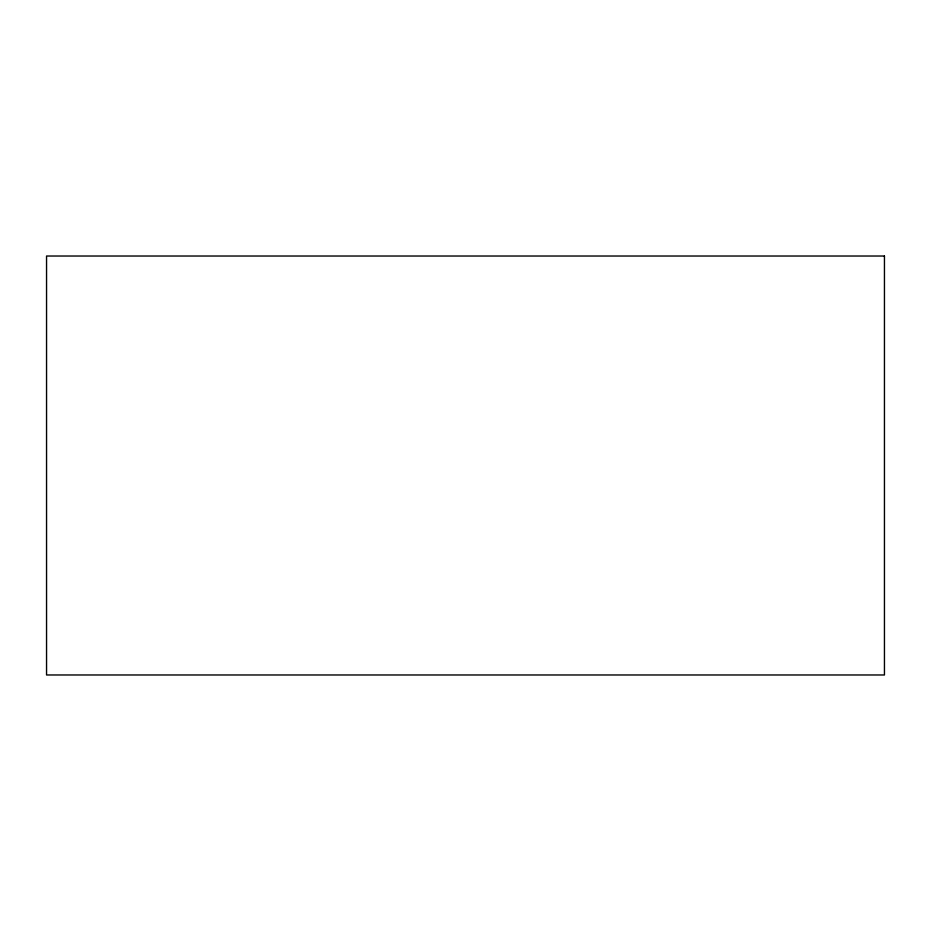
<?xml version="1.0" encoding="UTF-8"?>
<svg xmlns="http://www.w3.org/2000/svg" width="931" height="931" viewBox="0 0 931 931"><rect width="100%" height="100%" fill="white"/><g stroke="black" fill="none" stroke-linecap="round" stroke-linejoin="round"><path stroke-width="1.4" d="M884.45 256.025L46.55 256.025L46.55 674.975L884.45 674.975L884.45 256.025"/></g></svg>
